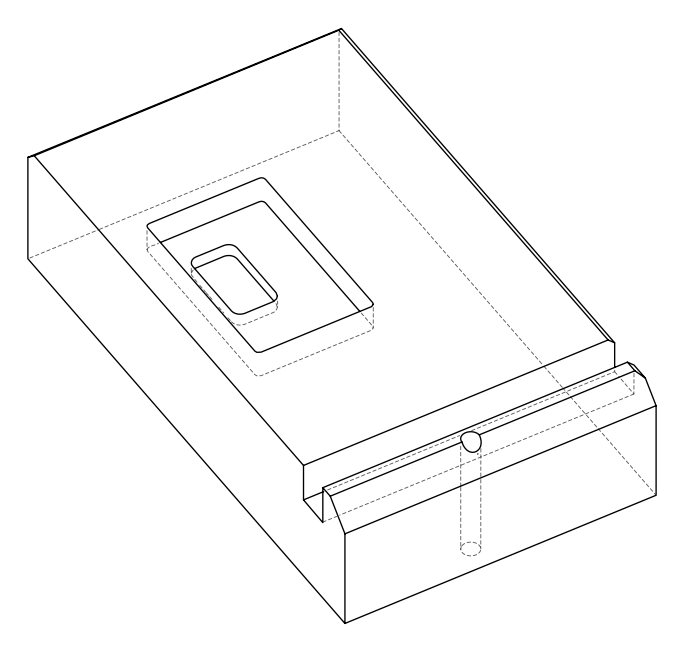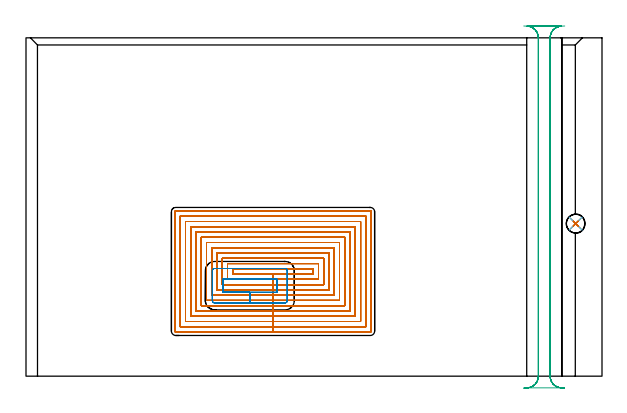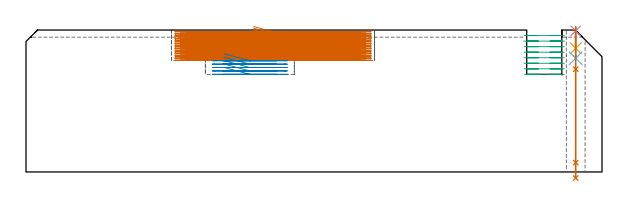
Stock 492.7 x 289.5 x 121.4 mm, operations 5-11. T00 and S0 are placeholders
(PLAN: 11 operations, 7 tool changes, 208.4 min)
(1 AREA_MILL | FG_CHAMFER_SURFACE | UGT0205_001 | 10.28 min | 8026 mm3)
(2 AREA_MILL_1 | FG_CHAMFER_SURFACE_1 | UGT0205_001 | 0.51 min | 475 mm3)
(3 AREA_MILL_2 | FG_CHAMFER_SURFACE_2 | UGT0205_001 | 20.77 min | 75077 mm3)
(4 AREA_MILL_3 | FG_CHAMFER_SURFACE_3 | UGT0205_001 | 9.41 min | 13755 mm3)
(5 MILL_RECTANGULAR_POCKET | POCKET_RECTANGULAR_STRAIGHT | NXT0201_008 | Follow Part, ap 1.5, ae 75% | 151.98 min | 492727 mm3)
(6 MILL_RECTANGULAR_POCKET_1 | POCKET_RECTANGULAR_STRAIGHT_1 | NXT0201_011 | Follow Part, ap 3, ae 75% | 3.56 min | 37140 mm3)
(7 MILL_RECTANGULAR_SLOT | SLOT_RECTANGULAR | UGT0201_094 | Follow Part, ap 5, ae 75% | 10.97 min | 328931 mm3)
(8 SPOT_DRILL | STEP1HOLE | NXT0321_9005460120000 | 0.03 min | 53 mm3)
(9 DRILL_BLIND_HOLE_INTO_CENTER | STEP1HOLE | UGT0301_217 | 0.07 min | 1014 mm3)
(10 DRILL_TO_ENLARGE_BLIND_HOLE | STEP1HOLE | NXT0301_111 | 0.11 min | 3135 mm3)
(11 GUN_DRILL_THROUGH_HOLE | STEP1HOLE | UGT0307_013 | 0.71 min | 19796 mm3)
(TOOL UGT0205_001 | Chamfer Mill 20 x 3 x 45 deg. | D20 FL50 Z2)
(TOOL NXT0201_008 | ENDMILL 6mm [2P460-0600-NA 1630] | D6 FL26 Z6)
(TOOL NXT0201_011 | ENDMILL 12mm [2P460-1200-NA 1630] | D12 FL38 Z6)
(TOOL UGT0201_094 | End mill 20 mm | D20 FL38 Z4)
(TOOL NXT0321_9005460120000 | NC Spot Drill, 142deg, 12mm, Carbide, Uncoated | D12 PA142 FL30 Z2)
(TOOL UGT0301_217 | Twist Drill 10.4 mm | D10.4 PA118 FL82 Z2)
(TOOL NXT0301_111 | Carbide Drill 16.1mm [860.1-1610-050A1-PM 4234] | D16.1 PA147 FL73 Z2)
(TOOL UGT0307_013 | Gun Drill 16 mm | D16 PA130 FL24 Z1)
(OP 5 MILL_RECTANGULAR_POCKET)
G17 G21 G94 G90
T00 M6
G54
G17 G0 G90 X194.734 Y87.3 S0 M3
G43 Z131.4 H1
Z124.4
G94 G1 X211.3 Z119.961 F250.
X245.7 F500.
Y91.8
X176.9
Y87.3
X211.3
Y82.8
X250.2
Y96.3
X172.4
Y82.8
X211.3
Y78.3
X254.7
Y100.8
X167.9
Y78.3
X211.3
Y73.8
X259.2
Y105.3
X163.4
Y73.8
X211.3
Y69.3
X263.7
Y109.8
X158.9
Y69.3
X211.3
Y64.8
X268.2
Y114.3
X154.4
Y64.8
X211.3
Y60.3
X272.7
Y118.8
X149.9
Y60.3
X211.3
Y55.8
X277.2
Y123.3
X145.4
Y55.8
X211.3
Y51.3
X281.7
Y127.8
X140.9
Y51.3
X211.3
Y46.8
X286.2
Y132.3
X136.4
Y46.8
X211.3
Y42.3
X290.7
Y136.8
X131.9
Y42.3
X211.3
Y37.8
X294.6
G3 X295.2 Y38.4 R0.6
G1 Y140.7
G3 X294.6 Y141.3 R0.6
G1 X128.
G3 X127.4 Y140.7 R0.6
G1 Y38.4
G3 X128. Y37.8 R0.6
G1 X211.3
X212.3
G0 X194.734 Y87.3 Z122.961
G1 X211.3 Z118.522 F250.
X245.7 F500.
Y91.8
X176.9
Y87.3
X211.3
Y82.8
X250.2
Y96.3
X172.4
Y82.8
X211.3
Y78.3
X254.7
Y100.8
X167.9
Y78.3
X211.3
Y73.8
X259.2
Y105.3
X163.4
Y73.8
X211.3
Y69.3
X263.7
Y109.8
X158.9
Y69.3
X211.3
Y64.8
X268.2
Y114.3
X154.4
Y64.8
X211.3
Y60.3
X272.7
Y118.8
X149.9
Y60.3
X211.3
Y55.8
X277.2
Y123.3
X145.4
Y55.8
X211.3
Y51.3
X281.7
Y127.8
X140.9
Y51.3
X211.3
Y46.8
X286.2
Y132.3
X136.4
Y46.8
X211.3
Y42.3
X290.7
Y136.8
X131.9
Y42.3
X211.3
Y37.8
X294.6
G3 X295.2 Y38.4 R0.6
G1 Y140.7
G3 X294.6 Y141.3 R0.6
G1 X128.
G3 X127.4 Y140.7 R0.6
G1 Y38.4
G3 X128. Y37.8 R0.6
G1 X211.3
X212.3
G0 X194.734 Y87.3 Z121.522
G1 X211.3 Z117.083 F250.
X245.7 F500.
Y91.8
X176.9
Y87.3
X211.3
Y82.8
X250.2
Y96.3
X172.4
Y82.8
X211.3
Y78.3
X254.7
Y100.8
X167.9
Y78.3
X211.3
Y73.8
X259.2
Y105.3
X163.4
Y73.8
X211.3
Y69.3
X263.7
Y109.8
X158.9
Y69.3
X211.3
Y64.8
X268.2
Y114.3
X154.4
Y64.8
X211.3
Y60.3
X272.7
Y118.8
X149.9
Y60.3
X211.3
Y55.8
X277.2
Y123.3
X145.4
Y55.8
X211.3
Y51.3
X281.7
Y127.8
X140.9
Y51.3
X211.3
Y46.8
X286.2
Y132.3
X136.4
Y46.8
X211.3
Y42.3
X290.7
Y136.8
X131.9
Y42.3
X211.3
Y37.8
X294.6
G3 X295.2 Y38.4 R0.6
G1 Y140.7
G3 X294.6 Y141.3 R0.6
G1 X128.
G3 X127.4 Y140.7 R0.6
G1 Y38.4
G3 X128. Y37.8 R0.6
G1 X211.3
X212.3
G0 X194.734 Y87.3 Z120.083
G1 X211.3 Z115.644 F250.
X245.7 F500.
Y91.8
X176.9
Y87.3
X211.3
Y82.8
X250.2
Y96.3
X172.4
Y82.8
X211.3
Y78.3
X254.7
Y100.8
X167.9
Y78.3
X211.3
Y73.8
X259.2
Y105.3
X163.4
Y73.8
X211.3
Y69.3
X263.7
Y109.8
X158.9
Y69.3
X211.3
Y64.8
X268.2
Y114.3
X154.4
Y64.8
X211.3
Y60.3
X272.7
Y118.8
X149.9
Y60.3
X211.3
Y55.8
X277.2
Y123.3
X145.4
Y55.8
X211.3
Y51.3
X281.7
Y127.8
X140.9
Y51.3
X211.3
Y46.8
X286.2
Y132.3
X136.4
Y46.8
X211.3
Y42.3
X290.7
Y136.8
X131.9
Y42.3
X211.3
Y37.8
X294.6
G3 X295.2 Y38.4 R0.6
G1 Y140.7
G3 X294.6 Y141.3 R0.6
G1 X128.
G3 X127.4 Y140.7 R0.6
G1 Y38.4
G3 X128. Y37.8 R0.6
G1 X211.3
X212.3
G0 X194.734 Y87.3 Z118.644
G1 X211.3 Z114.205 F250.
X245.7 F500.
Y91.8
X176.9
Y87.3
X211.3
Y82.8
X250.2
Y96.3
X172.4
Y82.8
X211.3
Y78.3
X254.7
Y100.8
X167.9
Y78.3
X211.3
Y73.8
X259.2
Y105.3
X163.4
Y73.8
X211.3
Y69.3
X263.7
Y109.8
X158.9
Y69.3
X211.3
Y64.8
X268.2
Y114.3
X154.4
Y64.8
X211.3
Y60.3
X272.7
Y118.8
X149.9
Y60.3
X211.3
Y55.8
X277.2
Y123.3
X145.4
Y55.8
X211.3
Y51.3
X281.7
Y127.8
X140.9
Y51.3
X211.3
Y46.8
X286.2
Y132.3
X136.4
Y46.8
X211.3
Y42.3
X290.7
Y136.8
X131.9
Y42.3
X211.3
Y37.8
X294.6
G3 X295.2 Y38.4 R0.6
G1 Y140.7
G3 X294.6 Y141.3 R0.6
G1 X128.
G3 X127.4 Y140.7 R0.6
G1 Y38.4
G3 X128. Y37.8 R0.6
G1 X211.3
X212.3
G0 X194.734 Y87.3 Z117.205
G1 X211.3 Z112.767 F250.
X245.7 F500.
Y91.8
X176.9
Y87.3
X211.3
Y82.8
X250.2
Y96.3
X172.4
Y82.8
X211.3
Y78.3
X254.7
Y100.8
X167.9
Y78.3
X211.3
Y73.8
X259.2
Y105.3
X163.4
Y73.8
X211.3
Y69.3
X263.7
Y109.8
X158.9
Y69.3
X211.3
Y64.8
X268.2
Y114.3
X154.4
Y64.8
X211.3
Y60.3
X272.7
Y118.8
X149.9
Y60.3
X211.3
Y55.8
X277.2
Y123.3
X145.4
Y55.8
X211.3
Y51.3
X281.7
Y127.8
X140.9
Y51.3
X211.3
Y46.8
X286.2
Y132.3
X136.4
Y46.8
X211.3
Y42.3
X290.7
Y136.8
X131.9
Y42.3
X211.3
Y37.8
X294.6
G3 X295.2 Y38.4 R0.6
G1 Y140.7
G3 X294.6 Y141.3 R0.6
G1 X128.
G3 X127.4 Y140.7 R0.6
G1 Y38.4
G3 X128. Y37.8 R0.6
G1 X211.3
X212.3
G0 X194.734 Y87.3 Z115.767
G1 X211.3 Z111.328 F250.
X245.7 F500.
Y91.8
X176.9
Y87.3
X211.3
Y82.8
X250.2
Y96.3
X172.4
Y82.8
X211.3
Y78.3
X254.7
Y100.8
X167.9
Y78.3
X211.3
Y73.8
X259.2
Y105.3
X163.4
Y73.8
X211.3
Y69.3
X263.7
Y109.8
X158.9
Y69.3
X211.3
Y64.8
X268.2
Y114.3
X154.4
Y64.8
X211.3
Y60.3
X272.7
Y118.8
X149.9
Y60.3
X211.3
Y55.8
X277.2
Y123.3
X145.4
Y55.8
X211.3
Y51.3
X281.7
Y127.8
X140.9
Y51.3
X211.3
Y46.8
X286.2
Y132.3
X136.4
Y46.8
X211.3
Y42.3
X290.7
Y136.8
X131.9
Y42.3
X211.3
Y37.8
X294.6
G3 X295.2 Y38.4 R0.6
G1 Y140.7
G3 X294.6 Y141.3 R0.6
G1 X128.
G3 X127.4 Y140.7 R0.6
G1 Y38.4
G3 X128. Y37.8 R0.6
G1 X211.3
X212.3
G0 X194.734 Y87.3 Z114.328
G1 X211.3 Z109.889 F250.
X245.7 F500.
Y91.8
X176.9
Y87.3
X211.3
Y82.8
X250.2
Y96.3
X172.4
Y82.8
X211.3
Y78.3
X254.7
Y100.8
X167.9
Y78.3
X211.3
Y73.8
X259.2
Y105.3
X163.4
Y73.8
X211.3
Y69.3
X263.7
Y109.8
X158.9
Y69.3
X211.3
Y64.8
X268.2
Y114.3
X154.4
Y64.8
X211.3
Y60.3
X272.7
Y118.8
X149.9
Y60.3
X211.3
Y55.8
X277.2
Y123.3
X145.4
Y55.8
X211.3
Y51.3
X281.7
Y127.8
X140.9
Y51.3
X211.3
Y46.8
X286.2
Y132.3
X136.4
Y46.8
X211.3
Y42.3
X290.7
Y136.8
X131.9
Y42.3
X211.3
Y37.8
X294.6
G3 X295.2 Y38.4 R0.6
G1 Y140.7
G3 X294.6 Y141.3 R0.6
G1 X128.
G3 X127.4 Y140.7 R0.6
G1 Y38.4
G3 X128. Y37.8 R0.6
G1 X211.3
X212.3
G0 X194.734 Y87.3 Z112.889
G1 X211.3 Z108.45 F250.
X245.7 F500.
Y91.8
X176.9
Y87.3
X211.3
Y82.8
X250.2
Y96.3
X172.4
Y82.8
X211.3
Y78.3
X254.7
Y100.8
X167.9
Y78.3
X211.3
Y73.8
X259.2
Y105.3
X163.4
Y73.8
X211.3
Y69.3
X263.7
Y109.8
X158.9
Y69.3
X211.3
Y64.8
X268.2
Y114.3
X154.4
Y64.8
X211.3
Y60.3
X272.7
Y118.8
X149.9
Y60.3
X211.3
Y55.8
X277.2
Y123.3
X145.4
Y55.8
X211.3
Y51.3
X281.7
Y127.8
X140.9
Y51.3
X211.3
Y46.8
X286.2
Y132.3
X136.4
Y46.8
X211.3
Y42.3
X290.7
Y136.8
X131.9
Y42.3
X211.3
Y37.8
X294.6
G3 X295.2 Y38.4 R0.6
G1 Y140.7
G3 X294.6 Y141.3 R0.6
G1 X128.
G3 X127.4 Y140.7 R0.6
G1 Y38.4
G3 X128. Y37.8 R0.6
G1 X211.3
X212.3
G0 X194.734 Y87.3 Z111.45
G1 X211.3 Z107.011 F250.
X245.7 F500.
Y91.8
X176.9
Y87.3
X211.3
Y82.8
X250.2
Y96.3
X172.4
Y82.8
X211.3
Y78.3
X254.7
Y100.8
X167.9
Y78.3
X211.3
Y73.8
X259.2
Y105.3
X163.4
Y73.8
X211.3
Y69.3
X263.7
Y109.8
X158.9
Y69.3
X211.3
Y64.8
X268.2
Y114.3
X154.4
Y64.8
X211.3
Y60.3
X272.7
Y118.8
X149.9
Y60.3
X211.3
Y55.8
X277.2
Y123.3
X145.4
Y55.8
X211.3
Y51.3
X281.7
Y127.8
X140.9
Y51.3
X211.3
Y46.8
X286.2
Y132.3
X136.4
Y46.8
X211.3
Y42.3
X290.7
Y136.8
X131.9
Y42.3
X211.3
Y37.8
X294.6
G3 X295.2 Y38.4 R0.6
G1 Y140.7
G3 X294.6 Y141.3 R0.6
G1 X128.
G3 X127.4 Y140.7 R0.6
G1 Y38.4
G3 X128. Y37.8 R0.6
G1 X211.3
X212.3
G0 X194.734 Y87.3 Z110.011
G1 X211.3 Z105.572 F250.
X245.7 F500.
Y91.8
X176.9
Y87.3
X211.3
Y82.8
X250.2
Y96.3
X172.4
Y82.8
X211.3
Y78.3
X254.7
Y100.8
X167.9
Y78.3
X211.3
Y73.8
X259.2
Y105.3
X163.4
Y73.8
X211.3
Y69.3
X263.7
Y109.8
X158.9
Y69.3
X211.3
Y64.8
X268.2
Y114.3
X154.4
Y64.8
X211.3
Y60.3
X272.7
Y118.8
X149.9
Y60.3
X211.3
Y55.8
X277.2
Y123.3
X145.4
Y55.8
X211.3
Y51.3
X281.7
Y127.8
X140.9
Y51.3
X211.3
Y46.8
X286.2
Y132.3
X136.4
Y46.8
X211.3
Y42.3
X290.7
Y136.8
X131.9
Y42.3
X211.3
Y37.8
X294.6
G3 X295.2 Y38.4 R0.6
G1 Y140.7
G3 X294.6 Y141.3 R0.6
G1 X128.
G3 X127.4 Y140.7 R0.6
G1 Y38.4
G3 X128. Y37.8 R0.6
G1 X211.3
X212.3
G0 X194.734 Y87.3 Z108.572
G1 X211.3 Z104.133 F250.
X245.7 F500.
Y91.8
X176.9
Y87.3
X211.3
Y82.8
X250.2
Y96.3
X172.4
Y82.8
X211.3
Y78.3
X254.7
Y100.8
X167.9
Y78.3
X211.3
Y73.8
X259.2
Y105.3
X163.4
Y73.8
X211.3
Y69.3
X263.7
Y109.8
X158.9
Y69.3
X211.3
Y64.8
X268.2
Y114.3
X154.4
Y64.8
X211.3
Y60.3
X272.7
Y118.8
X149.9
Y60.3
X211.3
Y55.8
X277.2
Y123.3
X145.4
Y55.8
X211.3
Y51.3
X281.7
Y127.8
X140.9
Y51.3
X211.3
Y46.8
X286.2
Y132.3
X136.4
Y46.8
X211.3
Y42.3
X290.7
Y136.8
X131.9
Y42.3
X211.3
Y37.8
X294.6
G3 X295.2 Y38.4 R0.6
G1 Y140.7
G3 X294.6 Y141.3 R0.6
G1 X128.
G3 X127.4 Y140.7 R0.6
G1 Y38.4
G3 X128. Y37.8 R0.6
G1 X211.3
X212.3
G0 X194.734 Y87.3 Z107.133
G1 X211.3 Z102.694 F250.
X245.7 F500.
Y91.8
X176.9
Y87.3
X211.3
Y82.8
X250.2
Y96.3
X172.4
Y82.8
X211.3
Y78.3
X254.7
Y100.8
X167.9
Y78.3
X211.3
Y73.8
X259.2
Y105.3
X163.4
Y73.8
X211.3
Y69.3
X263.7
Y109.8
X158.9
Y69.3
X211.3
Y64.8
X268.2
Y114.3
X154.4
Y64.8
X211.3
Y60.3
X272.7
Y118.8
X149.9
Y60.3
X211.3
Y55.8
X277.2
Y123.3
X145.4
Y55.8
X211.3
Y51.3
X281.7
Y127.8
X140.9
Y51.3
X211.3
Y46.8
X286.2
Y132.3
X136.4
Y46.8
X211.3
Y42.3
X290.7
Y136.8
X131.9
Y42.3
X211.3
Y37.8
X294.6
G3 X295.2 Y38.4 R0.6
G1 Y140.7
G3 X294.6 Y141.3 R0.6
G1 X128.
G3 X127.4 Y140.7 R0.6
G1 Y38.4
G3 X128. Y37.8 R0.6
G1 X211.3
X212.3
G0 X194.734 Y87.3 Z105.694
G1 X211.3 Z101.256 F250.
X245.7 F500.
Y91.8
X176.9
Y87.3
X211.3
Y82.8
X250.2
Y96.3
X172.4
Y82.8
X211.3
Y78.3
X254.7
Y100.8
X167.9
Y78.3
X211.3
Y73.8
X259.2
Y105.3
X163.4
Y73.8
X211.3
Y69.3
X263.7
Y109.8
X158.9
Y69.3
X211.3
Y64.8
X268.2
Y114.3
X154.4
Y64.8
X211.3
Y60.3
X272.7
Y118.8
X149.9
Y60.3
X211.3
Y55.8
X277.2
Y123.3
X145.4
Y55.8
X211.3
Y51.3
X281.7
Y127.8
X140.9
Y51.3
X211.3
Y46.8
X286.2
Y132.3
X136.4
Y46.8
X211.3
Y42.3
X290.7
Y136.8
X131.9
Y42.3
X211.3
Y37.8
X294.6
G3 X295.2 Y38.4 R0.6
G1 Y140.7
G3 X294.6 Y141.3 R0.6
G1 X128.
G3 X127.4 Y140.7 R0.6
G1 Y38.4
G3 X128. Y37.8 R0.6
G1 X211.3
X212.3
G0 X194.734 Y87.3 Z104.256
G1 X211.3 Z99.817 F250.
X245.7 F500.
Y91.8
X176.9
Y87.3
X211.3
Y82.8
X250.2
Y96.3
X172.4
Y82.8
X211.3
Y78.3
X254.7
Y100.8
X167.9
Y78.3
X211.3
Y73.8
X259.2
Y105.3
X163.4
Y73.8
X211.3
Y69.3
X263.7
Y109.8
X158.9
Y69.3
X211.3
Y64.8
X268.2
Y114.3
X154.4
Y64.8
X211.3
Y60.3
X272.7
Y118.8
X149.9
Y60.3
X211.3
Y55.8
X277.2
Y123.3
X145.4
Y55.8
X211.3
Y51.3
X281.7
Y127.8
X140.9
Y51.3
X211.3
Y46.8
X286.2
Y132.3
X136.4
Y46.8
X211.3
Y42.3
X290.7
Y136.8
X131.9
Y42.3
X211.3
Y37.8
X294.6
G3 X295.2 Y38.4 R0.6
G1 Y140.7
G3 X294.6 Y141.3 R0.6
G1 X128.
G3 X127.4 Y140.7 R0.6
G1 Y38.4
G3 X128. Y37.8 R0.6
G1 X211.3
X212.3
G0 X194.734 Y87.3 Z102.817
G1 X211.3 Z98.378 F250.
X245.7 F500.
Y91.8
X176.9
Y87.3
X211.3
Y82.8
X250.2
Y96.3
X172.4
Y82.8
X211.3
Y78.3
X254.7
Y100.8
X167.9
Y78.3
X211.3
Y73.8
X259.2
Y105.3
X163.4
Y73.8
X211.3
Y69.3
X263.7
Y109.8
X158.9
Y69.3
X211.3
Y64.8
X268.2
Y114.3
X154.4
Y64.8
X211.3
Y60.3
X272.7
Y118.8
X149.9
Y60.3
X211.3
Y55.8
X277.2
Y123.3
X145.4
Y55.8
X211.3
Y51.3
X281.7
Y127.8
X140.9
Y51.3
X211.3
Y46.8
X286.2
Y132.3
X136.4
Y46.8
X211.3
Y42.3
X290.7
Y136.8
X131.9
Y42.3
X211.3
Y37.8
X294.6
G3 X295.2 Y38.4 R0.6
G1 Y140.7
G3 X294.6 Y141.3 R0.6
G1 X128.
G3 X127.4 Y140.7 R0.6
G1 Y38.4
G3 X128. Y37.8 R0.6
G1 X211.3
X212.3
G0 X194.734 Y87.3 Z101.378
G1 X211.3 Z96.939 F250.
X245.7 F500.
Y91.8
X176.9
Y87.3
X211.3
Y82.8
X250.2
Y96.3
X172.4
Y82.8
X211.3
Y78.3
X254.7
Y100.8
X167.9
Y78.3
X211.3
Y73.8
X259.2
Y105.3
X163.4
Y73.8
X211.3
Y69.3
X263.7
Y109.8
X158.9
Y69.3
X211.3
Y64.8
X268.2
Y114.3
X154.4
Y64.8
X211.3
Y60.3
X272.7
Y118.8
X149.9
Y60.3
X211.3
Y55.8
X277.2
Y123.3
X145.4
Y55.8
X211.3
Y51.3
X281.7
Y127.8
X140.9
Y51.3
X211.3
Y46.8
X286.2
Y132.3
X136.4
Y46.8
X211.3
Y42.3
X290.7
Y136.8
X131.9
Y42.3
X211.3
Y37.8
X294.6
G3 X295.2 Y38.4 R0.6
G1 Y140.7
G3 X294.6 Y141.3 R0.6
G1 X128.
G3 X127.4 Y140.7 R0.6
G1 Y38.4
G3 X128. Y37.8 R0.6
G1 X211.3
X212.3
G0 X194.734 Y87.3 Z99.939
G1 X211.3 Z95.5 F250.
X245.7 F500.
Y91.8
X176.9
Y87.3
X211.3
Y82.8
X250.2
Y96.3
X172.4
Y82.8
X211.3
Y78.3
X254.7
Y100.8
X167.9
Y78.3
X211.3
Y73.8
X259.2
Y105.3
X163.4
Y73.8
X211.3
Y69.3
X263.7
Y109.8
X158.9
Y69.3
X211.3
Y64.8
X268.2
Y114.3
X154.4
Y64.8
X211.3
Y60.3
X272.7
Y118.8
X149.9
Y60.3
X211.3
Y55.8
X277.2
Y123.3
X145.4
Y55.8
X211.3
Y51.3
X281.7
Y127.8
X140.9
Y51.3
X211.3
Y46.8
X286.2
Y132.3
X136.4
Y46.8
X211.3
Y42.3
X290.7
Y136.8
X131.9
Y42.3
X211.3
Y37.8
X294.6
G3 X295.2 Y38.4 R0.6
G1 Y140.7
G3 X294.6 Y141.3 R0.6
G1 X128.
G3 X127.4 Y140.7 R0.6
G1 Y38.4
G3 X128. Y37.8 R0.6
G1 X211.3
X212.3
G0 Z131.4
M5
M2
(OP 6 MILL_RECTANGULAR_POCKET_1)
G17 G21 G94 G90
T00 M6
G54
G17 G0 G90 X169.374 Y71.7 S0 M3
G43 Z131.4 H1
Z101.077
G94 G1 X191.45 Z95.162 F250.
X214.5 F500.
Y83.1
X168.4
Y71.7
X191.45
Y62.7
X221.6
G3 X223.5 Y64.6 R1.9
G1 Y90.2
G3 X221.6 Y92.1 R1.9
G1 X161.3
G3 X159.4 Y90.2 R1.9
G1 Y64.6
G3 X161.3 Y62.7 R1.9
G1 X191.45
X192.45
G0 X169.374 Y71.7 Z98.162
G1 X191.45 Z92.246 F250.
X214.5 F500.
Y83.1
X168.4
Y71.7
X191.45
Y62.7
X221.6
G3 X223.5 Y64.6 R1.9
G1 Y90.2
G3 X221.6 Y92.1 R1.9
G1 X161.3
G3 X159.4 Y90.2 R1.9
G1 Y64.6
G3 X161.3 Y62.7 R1.9
G1 X191.45
X192.45
G0 X169.374 Y71.7 Z95.246
G1 X191.45 Z89.331 F250.
X214.5 F500.
Y83.1
X168.4
Y71.7
X191.45
Y62.7
X221.6
G3 X223.5 Y64.6 R1.9
G1 Y90.2
G3 X221.6 Y92.1 R1.9
G1 X161.3
G3 X159.4 Y90.2 R1.9
G1 Y64.6
G3 X161.3 Y62.7 R1.9
G1 X191.45
X192.45
G0 X169.374 Y71.7 Z92.331
G1 X191.45 Z86.415 F250.
X214.5 F500.
Y83.1
X168.4
Y71.7
X191.45
Y62.7
X221.6
G3 X223.5 Y64.6 R1.9
G1 Y90.2
G3 X221.6 Y92.1 R1.9
G1 X161.3
G3 X159.4 Y90.2 R1.9
G1 Y64.6
G3 X161.3 Y62.7 R1.9
G1 X191.45
X192.45
G0 X169.374 Y71.7 Z89.415
G1 X191.45 Z83.5 F250.
X214.5 F500.
Y83.1
X168.4
Y71.7
X191.45
Y62.7
X221.6
G3 X223.5 Y64.6 R1.9
G1 Y90.2
G3 X221.6 Y92.1 R1.9
G1 X161.3
G3 X159.4 Y90.2 R1.9
G1 Y64.6
G3 X161.3 Y62.7 R1.9
G1 X191.45
X192.45
G0 Z131.4
M5
M2
(OP 7 MILL_RECTANGULAR_SLOT)
G17 G21 G94 G90
T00 M6
G54
G17 G0 G90 X460.517 Y-10.202 S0 M3
G43 Z131.4 H0
Z116.662
G94 G1 X457.526 Y-9.97 F250.
G2 X448.3 Y0. R10. F500.
G1 Y289.4
G2 X456.915 Y299.304 R10.
G1 X456.918 Y299.333
G3 X455.788 Y299.4 R10.
G1 X430.774
G3 X429.665 Y299.336 R10.
G1 X429.668 Y299.306
G2 X438.3 Y289.4 R10.
G1 Y0.
G2 X429.074 Y-9.97 R10.
G1 X426.083 Y-10.202 F250.
G0 Z131.4
X425.75 Y299.524
Z111.925
G1 X428.747 Y299.39
G2 X438.3 Y289.4 R10. F500.
G1 Y0.
G2 X428.747 Y-9.99 R10.
G1 Y-10.
X457.853
Y-9.99
G2 X448.3 Y0. R10.
G1 Y289.4
G2 X457.853 Y299.39 R10.
G1 X460.85 Y299.524 F250.
G0 Z131.4
X460.517 Y-10.202
Z107.187
G1 X457.526 Y-9.97
G2 X448.3 Y0. R10. F500.
G1 Y289.4
G2 X457.853 Y299.39 R10.
G1 Y299.4
X428.747
Y299.39
G2 X438.3 Y289.4 R10.
G1 Y0.
G2 X429.074 Y-9.97 R10.
G1 X426.083 Y-10.202 F250.
G0 X460.517 Z102.45
G1 X457.526 Y-9.97
G2 X448.3 Y0. R10. F500.
G1 Y289.4
G2 X457.853 Y299.39 R10.
G1 Y299.4
X428.747
Y299.39
G2 X438.3 Y289.4 R10.
G1 Y0.
G2 X429.074 Y-9.97 R10.
G1 X426.083 Y-10.202 F250.
G0 X460.517 Z97.712
G1 X457.526 Y-9.97
G2 X448.3 Y0. R10. F500.
G1 Y289.4
G2 X457.853 Y299.39 R10.
G1 Y299.4
X428.747
Y299.39
G2 X438.3 Y289.4 R10.
G1 Y0.
G2 X429.074 Y-9.97 R10.
G1 X426.083 Y-10.202 F250.
G0 X460.517 Z92.975
G1 X457.526 Y-9.97
G2 X448.3 Y0. R10. F500.
G1 Y289.4
G2 X457.853 Y299.39 R10.
G1 Y299.4
X428.747
Y299.39
G2 X438.3 Y289.4 R10.
G1 Y0.
G2 X429.074 Y-9.97 R10.
G1 X426.083 Y-10.202 F250.
G0 X460.517 Z88.237
G1 X457.526 Y-9.97
G2 X448.3 Y0. R10. F500.
G1 Y289.4
G2 X457.853 Y299.39 R10.
G1 Y299.4
X428.747
Y299.39
G2 X438.3 Y289.4 R10.
G1 Y0.
G2 X429.074 Y-9.97 R10.
G1 X426.083 Y-10.202 F250.
G0 X460.517 Z83.5
G1 X457.526 Y-9.97
G2 X448.3 Y0. R10. F500.
G1 Y289.4
G2 X457.853 Y299.39 R10.
G1 Y299.4
X428.747
Y299.39
G2 X438.3 Y289.4 R10.
G1 Y0.
G2 X429.074 Y-9.97 R10.
G1 X426.083 Y-10.202 F250.
G0 Z131.4
M5
M2
(OP 8 SPOT_DRILL)
G17 G21 G94 G90
T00 M6
G54
G17 G0 G90 X470.2 Y130.5 S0 M3
G43 Z131.4 H0
G94 G81 G98 Z120.711 F250. R124.4
G80
M5
M2
(OP 9 DRILL_BLIND_HOLE_INTO_CENTER)
G17 G21 G94 G90
T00 M6
G54
G17 G0 G90 X470.2 Y130.5 S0 M3
G43 Z131.4 H0
G94 G81 G98 Z105.8 F250. R123.4
G80
M5
M2
(OP 10 DRILL_TO_ENLARGE_BLIND_HOLE)
G17 G21 G94 G90
T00 M6
G54
G17 G0 G90 X470.2 Y130.5 S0 M3
G43 Z131.4 H1
G94 G81 G98 Z97.25 F250. R123.4
G80
M5
M2
(OP 11 GUN_DRILL_THROUGH_HOLE)
G17 G21 G94 G90
T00 M6
G54
G17 G0 G90 X470.2 Y130.5 M8
G43 Z131.4 H0
Z123.62
S716 M3
G94 G1 Z87.889 F125. M26
G4 X.084
Z8. F250.
G4 X.084
Z-5.23 F125.
G4 X.084
M5
M9
G0 Z123.62
Z131.4
M2
